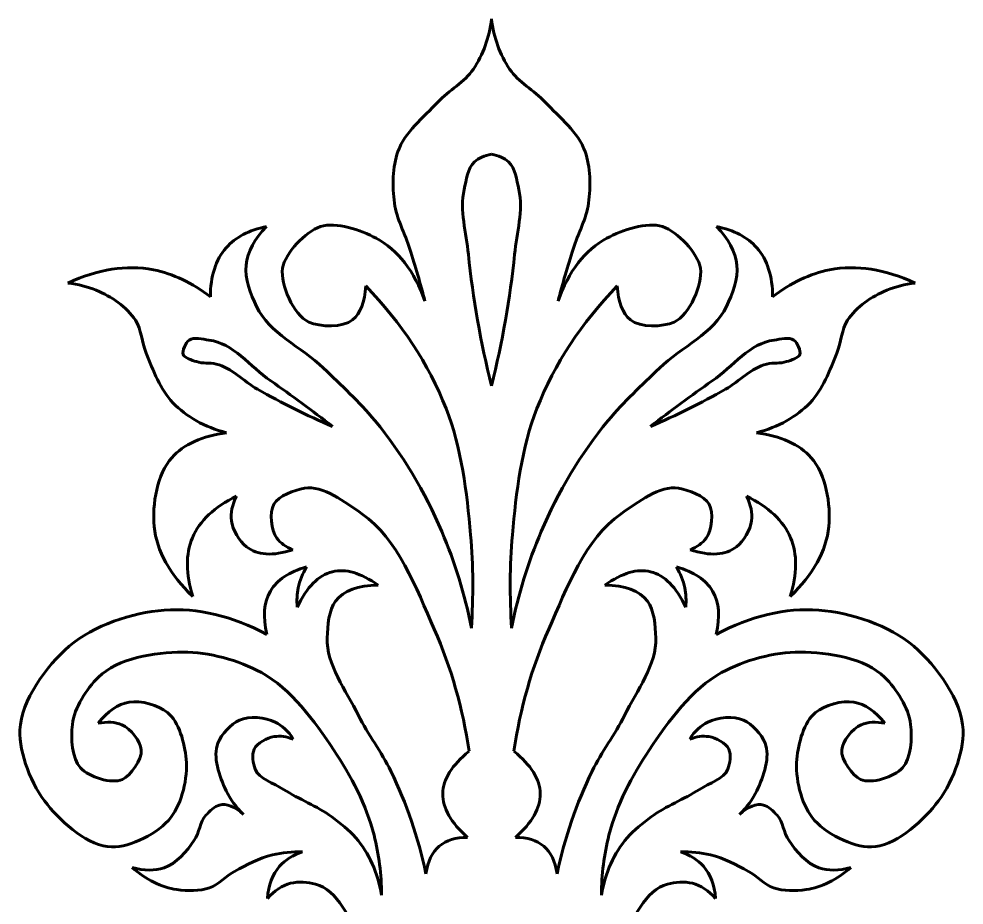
# Model space of a CAD drawing. Header units: millimetres. Extents: x -21 to 520, y 13 to 291.
# Drawn here: x 245.2 to 339.2, y 165.4 to 253.4 of the extents above; entities that cross this region are included whole.
import ezdxf

# ---------------------------------------------------------------- set-up
doc = ezdxf.new("R2010")
doc.units = ezdxf.units.MM
doc.linetypes.add('K5LT32770', pattern=[0])

msp = doc.modelspace()

# ---------------------------------------------------------------- linework, layer by layer
at = {"color": 30, "linetype": 'K5LT32770', "lineweight": 60, "true_color": 0xff8000}
for points, knots in [([(285.59, 225.388), (285.13, 227.128), (284.63, 228.856), (284.091, 230.572), (283.609, 232.106), (282.762, 233.581), (282.551, 235.144), (282.325, 236.806), (282.353, 238.724), (282.899, 240.262), (283.571, 242.158), (285.424, 243.657), (286.874, 245.181), (287.978, 246.342), (289.526, 247.169), (290.402, 248.461), (291.366, 249.882), (291.967, 251.543), (292.205, 253.445)], [0, 0, 0, 0, 1, 1, 1, 2, 2, 2, 3, 3, 3, 4, 4, 4, 5, 5, 5, 6, 6, 6, 6]), ([(298.819, 225.388), (299.279, 227.128), (299.779, 228.856), (300.318, 230.572), (300.8, 232.106), (301.647, 233.581), (301.858, 235.144), (302.084, 236.806), (302.056, 238.724), (301.51, 240.262), (300.838, 242.158), (298.985, 243.657), (297.535, 245.181), (296.431, 246.342), (294.883, 247.169), (294.007, 248.461), (293.043, 249.882), (292.442, 251.543), (292.205, 253.445)], [0, 0, 0, 0, 1, 1, 1, 2, 2, 2, 3, 3, 3, 4, 4, 4, 5, 5, 5, 6, 6, 6, 6]), ([(292.205, 216.993), (291.124, 221.305), (290.36, 225.656), (289.912, 230.044), (289.694, 232.182), (289.008, 234.429), (289.483, 236.484), (289.699, 237.419), (289.836, 238.628), (290.513, 239.232), (290.943, 239.615), (291.507, 239.872), (292.205, 240.005)], [0, 0, 0, 0, 1, 1, 1, 2, 2, 2, 3, 3, 3, 4, 4, 4, 4]), ([(292.205, 216.993), (293.285, 221.305), (294.049, 225.656), (294.497, 230.044), (294.715, 232.182), (295.401, 234.429), (294.926, 236.484), (294.71, 237.419), (294.573, 238.628), (293.896, 239.232), (293.466, 239.615), (292.902, 239.872), (292.205, 240.005)], [0, 0, 0, 0, 1, 1, 1, 2, 2, 2, 3, 3, 3, 4, 4, 4, 4]), ([(279.69, 226.903), (279.605, 225.292), (279.17, 224.165), (278.385, 223.525), (277.441, 222.754), (275.143, 222.806), (274.037, 223.317), (272.527, 224.016), (271.163, 227.041), (271.428, 228.659), (271.678, 230.183), (273.657, 232.295), (275.197, 232.8), (276.755, 233.311), (279.185, 232.489), (280.745, 231.641), (282.923, 230.456), (284.538, 228.372), (285.59, 225.388)], [0, 0, 0, 0, 1, 1, 1, 2, 2, 2, 3, 3, 3, 4, 4, 4, 5, 5, 5, 6, 6, 6, 6]), ([(304.719, 226.903), (304.804, 225.292), (305.239, 224.165), (306.024, 223.525), (306.968, 222.754), (309.266, 222.806), (310.372, 223.317), (311.882, 224.016), (313.246, 227.041), (312.981, 228.659), (312.731, 230.183), (310.752, 232.295), (309.212, 232.8), (307.654, 233.311), (305.224, 232.489), (303.664, 231.641), (301.486, 230.456), (299.871, 228.372), (298.819, 225.388)], [0, 0, 0, 0, 1, 1, 1, 2, 2, 2, 3, 3, 3, 4, 4, 4, 5, 5, 5, 6, 6, 6, 6]), ([(264.247, 225.815), (264.246, 227.886), (264.77, 229.515), (265.82, 230.701), (266.748, 231.751), (268.087, 232.455), (269.837, 232.813)], [0, 0, 0, 0, 1, 1, 1, 2, 2, 2, 2]), ([(269.837, 232.813), (268.631, 231.599), (267.949, 230.321), (267.791, 228.979), (267.637, 227.665), (268.264, 226.096), (268.835, 224.855), (270.047, 222.217), (273.334, 220.843), (275.493, 218.743), (277.239, 217.045), (279.067, 215.39), (280.611, 213.525), (283.334, 210.238), (285.592, 206.413), (287.27, 202.494), (288.575, 199.444), (289.552, 196.247), (290.201, 192.904)], [0, 0, 0, 0, 1, 1, 1, 2, 2, 2, 3, 3, 3, 4, 4, 4, 5, 5, 5, 6, 6, 6, 6]), ([(314.572, 232.813), (315.778, 231.599), (316.46, 230.321), (316.618, 228.979), (316.772, 227.665), (316.145, 226.096), (315.574, 224.855), (314.362, 222.217), (311.075, 220.843), (308.916, 218.743), (307.17, 217.045), (305.342, 215.39), (303.798, 213.525), (301.075, 210.238), (298.817, 206.413), (297.139, 202.494), (295.834, 199.444), (294.857, 196.247), (294.208, 192.904)], [0, 0, 0, 0, 1, 1, 1, 2, 2, 2, 3, 3, 3, 4, 4, 4, 5, 5, 5, 6, 6, 6, 6]), ([(320.162, 225.815), (320.163, 227.886), (319.639, 229.515), (318.589, 230.701), (317.661, 231.751), (316.322, 232.455), (314.572, 232.813)], [0, 0, 0, 0, 1, 1, 1, 2, 2, 2, 2]), ([(250.085, 227.182), (253.054, 228.588), (255.884, 229.03), (258.574, 228.507), (260.539, 228.125), (262.43, 227.228), (264.247, 225.815)], [0, 0, 0, 0, 1, 1, 1, 2, 2, 2, 2]), ([(334.324, 227.182), (331.355, 228.588), (328.525, 229.03), (325.835, 228.507), (323.87, 228.125), (321.979, 227.228), (320.162, 225.815)], [0, 0, 0, 0, 1, 1, 1, 2, 2, 2, 2]), ([(265.861, 212.316), (263.655, 212.891), (261.875, 213.885), (260.52, 215.297), (259.28, 216.59), (258.567, 218.503), (257.87, 220.225), (257.44, 221.285), (257.38, 222.568), (256.793, 223.496), (255.958, 224.818), (254.379, 225.859), (252.901, 226.478), (252.025, 226.844), (251.087, 227.079), (250.085, 227.182)], [0, 0, 0, 0, 1, 1, 1, 2, 2, 2, 3, 3, 3, 4, 4, 4, 5, 5, 5, 5]), ([(290.201, 192.904), (290.412, 196.012), (290.387, 199.097), (290.125, 202.158), (289.763, 206.397), (289.212, 210.837), (287.68, 214.739), (285.941, 219.17), (283.278, 223.225), (279.69, 226.903)], [0, 0, 0, 0, 1, 1, 1, 2, 2, 2, 3, 3, 3, 3]), ([(294.208, 192.904), (293.997, 196.012), (294.022, 199.097), (294.284, 202.158), (294.646, 206.397), (295.197, 210.837), (296.729, 214.739), (298.468, 219.17), (301.131, 223.225), (304.719, 226.903)], [0, 0, 0, 0, 1, 1, 1, 2, 2, 2, 3, 3, 3, 3]), ([(318.548, 212.316), (320.754, 212.891), (322.534, 213.885), (323.889, 215.297), (325.129, 216.59), (325.842, 218.503), (326.539, 220.225), (326.969, 221.285), (327.029, 222.568), (327.616, 223.496), (328.451, 224.818), (330.03, 225.859), (331.508, 226.478), (332.384, 226.844), (333.322, 227.079), (334.324, 227.182)], [0, 0, 0, 0, 1, 1, 1, 2, 2, 2, 3, 3, 3, 4, 4, 4, 5, 5, 5, 5]), ([(276.39, 212.943), (274.382, 214.509), (272.335, 216.019), (270.249, 217.474), (268.238, 218.877), (266.475, 221.244), (264.107, 221.529), (263.474, 221.605), (262.57, 221.868), (262.139, 221.529), (261.8, 221.262), (261.41, 220.458), (261.543, 220.098), (261.672, 219.751), (262.393, 219.544), (262.855, 219.382), (263.468, 219.168), (264.193, 219.3), (264.823, 219.144), (266.352, 218.764), (267.541, 217.43), (268.937, 216.64), (271.348, 215.274), (273.833, 214.042), (276.39, 212.943)], [0, 0, 0, 0, 1, 1, 1, 2, 2, 2, 3, 3, 3, 4, 4, 4, 5, 5, 5, 6, 6, 6, 7, 7, 7, 8, 8, 8, 8]), ([(308.019, 212.943), (310.027, 214.509), (312.074, 216.019), (314.16, 217.474), (316.171, 218.877), (317.934, 221.244), (320.302, 221.529), (320.935, 221.605), (321.839, 221.868), (322.27, 221.529), (322.609, 221.262), (322.999, 220.458), (322.866, 220.098), (322.737, 219.751), (322.016, 219.544), (321.554, 219.382), (320.941, 219.168), (320.216, 219.3), (319.586, 219.144), (318.057, 218.764), (316.868, 217.43), (315.472, 216.64), (313.061, 215.274), (310.576, 214.042), (308.019, 212.943)], [0, 0, 0, 0, 1, 1, 1, 2, 2, 2, 3, 3, 3, 4, 4, 4, 5, 5, 5, 6, 6, 6, 7, 7, 7, 8, 8, 8, 8]), ([(262.507, 196.043), (260.197, 198.229), (258.913, 200.548), (258.656, 202.999), (258.429, 205.173), (258.973, 208.259), (260.396, 209.832), (261.607, 211.171), (263.429, 211.999), (265.861, 212.316)], [0, 0, 0, 0, 1, 1, 1, 2, 2, 2, 3, 3, 3, 3]), ([(321.902, 196.043), (324.212, 198.229), (325.496, 200.548), (325.753, 202.999), (325.98, 205.173), (325.436, 208.259), (324.013, 209.832), (322.802, 211.171), (320.98, 211.999), (318.548, 212.316)], [0, 0, 0, 0, 1, 1, 1, 2, 2, 2, 3, 3, 3, 3]), ([(289.978, 180.673), (289.344, 184.943), (288.19, 188.981), (286.516, 192.788), (284.716, 196.882), (282.895, 201.805), (279.311, 204.266), (277.658, 205.401), (275.463, 207.127), (273.597, 206.8), (272.575, 206.622), (271.018, 206.045), (270.565, 205.21), (270.117, 204.383), (270.245, 202.662), (270.864, 201.831), (271.221, 201.352), (271.751, 200.971), (272.454, 200.689)], [0, 0, 0, 0, 1, 1, 1, 2, 2, 2, 3, 3, 3, 4, 4, 4, 5, 5, 5, 6, 6, 6, 6]), ([(294.431, 180.673), (295.065, 184.943), (296.219, 188.981), (297.893, 192.788), (299.693, 196.882), (301.514, 201.805), (305.098, 204.266), (306.751, 205.401), (308.946, 207.127), (310.812, 206.8), (311.834, 206.622), (313.391, 206.045), (313.844, 205.21), (314.292, 204.383), (314.164, 202.662), (313.545, 201.831), (313.188, 201.352), (312.658, 200.971), (311.955, 200.689)], [0, 0, 0, 0, 1, 1, 1, 2, 2, 2, 3, 3, 3, 4, 4, 4, 5, 5, 5, 6, 6, 6, 6]), ([(266.839, 206.005), (264.635, 204.95), (263.177, 203.575), (262.466, 201.881), (261.775, 200.236), (261.789, 198.29), (262.507, 196.043)], [0, 0, 0, 0, 1, 1, 1, 2, 2, 2, 2]), ([(272.454, 200.689), (270.446, 200.035), (268.905, 200.135), (267.832, 200.987), (267.141, 201.536), (266.459, 202.648), (266.342, 203.571), (266.244, 204.339), (266.41, 205.151), (266.839, 206.005)], [0, 0, 0, 0, 1, 1, 1, 2, 2, 2, 3, 3, 3, 3]), ([(311.955, 200.689), (313.963, 200.035), (315.504, 200.135), (316.577, 200.987), (317.268, 201.536), (317.95, 202.648), (318.067, 203.571), (318.165, 204.339), (317.999, 205.151), (317.57, 206.005)], [0, 0, 0, 0, 1, 1, 1, 2, 2, 2, 3, 3, 3, 3]), ([(317.57, 206.005), (319.774, 204.95), (321.232, 203.575), (321.943, 201.881), (322.634, 200.236), (322.62, 198.29), (321.902, 196.043)], [0, 0, 0, 0, 1, 1, 1, 2, 2, 2, 2]), ([(269.874, 192.27), (269.444, 194.031), (269.559, 195.471), (270.219, 196.589), (270.877, 197.703), (272.075, 198.499), (273.814, 198.976)], [0, 0, 0, 0, 1, 1, 1, 2, 2, 2, 2]), ([(273.814, 198.976), (273.409, 198.316), (273.133, 197.627), (272.985, 196.91), (272.855, 196.285), (272.823, 195.638), (272.889, 194.969)], [0, 0, 0, 0, 1, 1, 1, 2, 2, 2, 2]), ([(272.889, 194.969), (273.833, 196.991), (274.995, 198.171), (276.375, 198.508), (277.694, 198.83), (279.212, 198.384), (280.928, 197.17)], [0, 0, 0, 0, 1, 1, 1, 2, 2, 2, 2]), ([(311.52, 194.969), (310.576, 196.991), (309.414, 198.171), (308.034, 198.508), (306.715, 198.83), (305.197, 198.384), (303.481, 197.17)], [0, 0, 0, 0, 1, 1, 1, 2, 2, 2, 2]), ([(314.535, 192.27), (314.965, 194.031), (314.85, 195.471), (314.19, 196.589), (313.532, 197.703), (312.334, 198.499), (310.595, 198.976)], [0, 0, 0, 0, 1, 1, 1, 2, 2, 2, 2]), ([(310.595, 198.976), (311, 198.316), (311.276, 197.627), (311.424, 196.91), (311.554, 196.285), (311.586, 195.638), (311.52, 194.969)], [0, 0, 0, 0, 1, 1, 1, 2, 2, 2, 2]), ([(280.928, 197.17), (278.926, 197.154), (277.514, 196.624), (276.693, 195.578), (276.014, 194.715), (275.91, 193.13), (275.865, 191.934), (275.763, 189.276), (277.734, 186.701), (278.97, 184.232), (279.926, 182.324), (281.267, 180.599), (282.2, 178.684), (283.764, 175.473), (284.923, 172.077), (285.678, 168.497)], [0, 0, 0, 0, 1, 1, 1, 2, 2, 2, 3, 3, 3, 4, 4, 4, 5, 5, 5, 5]), ([(303.481, 197.17), (305.483, 197.154), (306.895, 196.624), (307.716, 195.578), (308.395, 194.715), (308.499, 193.13), (308.544, 191.934), (308.646, 189.276), (306.676, 186.701), (305.439, 184.232), (304.483, 182.324), (303.142, 180.599), (302.209, 178.684), (300.645, 175.473), (299.486, 172.077), (298.731, 168.497)], [0, 0, 0, 0, 1, 1, 1, 2, 2, 2, 3, 3, 3, 4, 4, 4, 5, 5, 5, 5]), ([(253.078, 183.443), (254.027, 184.643), (255.059, 185.343), (256.175, 185.541), (257.348, 185.75), (259.047, 185.236), (259.971, 184.506), (261.141, 183.582), (261.686, 181.454), (261.834, 179.882), (262.012, 177.993), (261.433, 175.521), (260.316, 174.085), (259.088, 172.507), (256.32, 171.117), (254.415, 171.152), (252.204, 171.192), (249.545, 173.472), (248.031, 175.362), (246.467, 177.315), (245.203, 180.399), (245.305, 182.781), (245.43, 185.689), (247.901, 189.121), (250.205, 191.097), (252.62, 193.167), (256.445, 194.457), (259.66, 194.686), (262.997, 194.923), (266.401, 194.118), (269.874, 192.27)], [0, 0, 0, 0, 1, 1, 1, 2, 2, 2, 3, 3, 3, 4, 4, 4, 5, 5, 5, 6, 6, 6, 7, 7, 7, 8, 8, 8, 9, 9, 9, 10, 10, 10, 10]), ([(331.331, 183.443), (330.382, 184.643), (329.35, 185.343), (328.234, 185.541), (327.061, 185.75), (325.362, 185.236), (324.438, 184.506), (323.268, 183.582), (322.723, 181.454), (322.575, 179.882), (322.397, 177.993), (322.976, 175.521), (324.093, 174.085), (325.321, 172.507), (328.089, 171.117), (329.994, 171.152), (332.205, 171.192), (334.864, 173.472), (336.378, 175.362), (337.942, 177.315), (339.206, 180.399), (339.104, 182.781), (338.979, 185.689), (336.508, 189.121), (334.204, 191.097), (331.789, 193.167), (327.964, 194.457), (324.749, 194.686), (321.412, 194.923), (318.008, 194.118), (314.535, 192.27)], [0, 0, 0, 0, 1, 1, 1, 2, 2, 2, 3, 3, 3, 4, 4, 4, 5, 5, 5, 6, 6, 6, 7, 7, 7, 8, 8, 8, 9, 9, 9, 10, 10, 10, 10]), ([(281.271, 166.374), (281.259, 168.429), (281.009, 170.415), (280.522, 172.332), (279.764, 175.318), (278.228, 178.223), (276.519, 180.786), (274.596, 183.672), (272.288, 186.861), (269.325, 188.476), (267.05, 189.715), (264.098, 190.532), (261.503, 190.517), (258.69, 190.501), (255.044, 189.919), (253.106, 188.015), (251.922, 186.852), (250.727, 184.996), (250.518, 183.328), (250.347, 181.961), (250.48, 179.925), (251.324, 179.015), (252.155, 178.118), (254.442, 177.363), (255.493, 177.865), (256.338, 178.268), (257.443, 179.844), (257.372, 180.788), (257.307, 181.65), (256.316, 182.905), (255.436, 183.3), (254.78, 183.593), (253.966, 183.614), (253.078, 183.443)], [0, 0, 0, 0, 1, 1, 1, 2, 2, 2, 3, 3, 3, 4, 4, 4, 5, 5, 5, 6, 6, 6, 7, 7, 7, 8, 8, 8, 9, 9, 9, 10, 10, 10, 11, 11, 11, 11]), ([(303.138, 166.374), (303.15, 168.429), (303.4, 170.415), (303.887, 172.332), (304.645, 175.318), (306.181, 178.223), (307.89, 180.786), (309.813, 183.672), (312.121, 186.861), (315.084, 188.476), (317.359, 189.715), (320.311, 190.532), (322.906, 190.517), (325.719, 190.501), (329.365, 189.919), (331.303, 188.015), (332.487, 186.852), (333.682, 184.996), (333.891, 183.328), (334.062, 181.961), (333.929, 179.925), (333.085, 179.015), (332.254, 178.118), (329.967, 177.363), (328.916, 177.865), (328.071, 178.268), (326.966, 179.844), (327.037, 180.788), (327.102, 181.65), (328.093, 182.905), (328.973, 183.3), (329.629, 183.593), (330.443, 183.614), (331.331, 183.443)], [0, 0, 0, 0, 1, 1, 1, 2, 2, 2, 3, 3, 3, 4, 4, 4, 5, 5, 5, 6, 6, 6, 7, 7, 7, 8, 8, 8, 9, 9, 9, 10, 10, 10, 11, 11, 11, 11]), ([(267.529, 174.384), (266.804, 175.106), (266.233, 175.893), (265.815, 176.745), (265.128, 178.148), (264.447, 180.149), (265.002, 181.479), (265.364, 182.344), (266.269, 183.382), (267.132, 183.759), (268.118, 184.191), (269.694, 184.065), (270.69, 183.557), (271.384, 183.202), (271.998, 182.677), (272.495, 181.85)], [0, 0, 0, 0, 1, 1, 1, 2, 2, 2, 3, 3, 3, 4, 4, 4, 5, 5, 5, 5]), ([(316.88, 174.384), (317.605, 175.106), (318.176, 175.893), (318.594, 176.745), (319.281, 178.148), (319.962, 180.149), (319.407, 181.479), (319.045, 182.344), (318.14, 183.382), (317.277, 183.759), (316.291, 184.191), (314.715, 184.065), (313.719, 183.557), (313.025, 183.202), (312.411, 182.677), (311.914, 181.85)], [0, 0, 0, 0, 1, 1, 1, 2, 2, 2, 3, 3, 3, 4, 4, 4, 5, 5, 5, 5]), ([(272.495, 181.85), (271.818, 182.13), (271.182, 182.218), (270.588, 182.113), (269.862, 181.985), (268.876, 181.481), (268.594, 180.867), (268.354, 180.345), (268.479, 179.435), (268.701, 178.873), (269.083, 177.902), (270.553, 177.507), (271.514, 176.878), (273.056, 175.87), (274.851, 175.237), (276.321, 174.137), (277.159, 173.509), (278.034, 172.85), (278.707, 172.071), (280.04, 170.528), (280.894, 168.629), (281.271, 166.374)], [0, 0, 0, 0, 1, 1, 1, 2, 2, 2, 3, 3, 3, 4, 4, 4, 5, 5, 5, 6, 6, 6, 7, 7, 7, 7]), ([(311.914, 181.85), (312.591, 182.13), (313.227, 182.218), (313.821, 182.113), (314.547, 181.985), (315.533, 181.481), (315.815, 180.867), (316.055, 180.345), (315.93, 179.435), (315.708, 178.873), (315.326, 177.902), (313.856, 177.507), (312.895, 176.878), (311.353, 175.87), (309.558, 175.237), (308.088, 174.137), (307.25, 173.509), (306.375, 172.85), (305.702, 172.071), (304.369, 170.528), (303.515, 168.629), (303.138, 166.374)], [0, 0, 0, 0, 1, 1, 1, 2, 2, 2, 3, 3, 3, 4, 4, 4, 5, 5, 5, 6, 6, 6, 7, 7, 7, 7]), ([(289.834, 172.104), (288.157, 173.567), (287.333, 175.015), (287.361, 176.446), (287.389, 177.871), (288.262, 179.28), (289.978, 180.673)], [0, 0, 0, 0, 1, 1, 1, 2, 2, 2, 2]), ([(294.575, 172.104), (296.252, 173.567), (297.076, 175.015), (297.048, 176.446), (297.02, 177.871), (296.147, 179.28), (294.431, 180.673)], [0, 0, 0, 0, 1, 1, 1, 2, 2, 2, 2]), ([(256.472, 169.112), (257.651, 168.784), (258.71, 168.774), (259.647, 169.082), (260.843, 169.474), (261.9, 170.714), (262.644, 171.812), (263.147, 172.555), (263.204, 173.641), (263.802, 174.298), (264.169, 174.7), (264.666, 175.187), (265.142, 175.311), (265.868, 175.5), (266.659, 175.187), (267.529, 174.384)], [0, 0, 0, 0, 1, 1, 1, 2, 2, 2, 3, 3, 3, 4, 4, 4, 5, 5, 5, 5]), ([(327.937, 169.112), (326.758, 168.784), (325.699, 168.774), (324.762, 169.082), (323.566, 169.474), (322.509, 170.714), (321.765, 171.812), (321.262, 172.555), (321.205, 173.641), (320.607, 174.298), (320.24, 174.7), (319.743, 175.187), (319.267, 175.311), (318.541, 175.5), (317.75, 175.187), (316.88, 174.384)], [0, 0, 0, 0, 1, 1, 1, 2, 2, 2, 3, 3, 3, 4, 4, 4, 5, 5, 5, 5]), ([(285.678, 168.497), (285.856, 169.726), (286.302, 170.641), (287.016, 171.241), (287.706, 171.822), (288.645, 172.109), (289.834, 172.104)], [0, 0, 0, 0, 1, 1, 1, 2, 2, 2, 2]), ([(298.731, 168.497), (298.553, 169.726), (298.107, 170.641), (297.393, 171.241), (296.703, 171.822), (295.764, 172.109), (294.575, 172.104)], [0, 0, 0, 0, 1, 1, 1, 2, 2, 2, 2]), ([(273.416, 170.655), (272.384, 170.683), (271.385, 170.584), (270.419, 170.358), (269.101, 170.05), (267.842, 169.389), (266.65, 168.726), (265.785, 168.245), (265.065, 167.403), (264.157, 167.094), (263.17, 166.757), (261.958, 166.763), (260.923, 166.916), (259.337, 167.15), (257.854, 167.882), (256.472, 169.112)], [0, 0, 0, 0, 1, 1, 1, 2, 2, 2, 3, 3, 3, 4, 4, 4, 5, 5, 5, 5]), ([(269.915, 166.043), (270.008, 167.363), (270.413, 168.425), (271.131, 169.23), (271.698, 169.866), (272.459, 170.34), (273.416, 170.655)], [0, 0, 0, 0, 1, 1, 1, 2, 2, 2, 2]), ([(310.993, 170.655), (312.025, 170.683), (313.024, 170.584), (313.99, 170.358), (315.308, 170.05), (316.567, 169.389), (317.759, 168.726), (318.624, 168.245), (319.344, 167.403), (320.252, 167.094), (321.239, 166.757), (322.451, 166.763), (323.486, 166.916), (325.072, 167.15), (326.555, 167.882), (327.937, 169.112)], [0, 0, 0, 0, 1, 1, 1, 2, 2, 2, 3, 3, 3, 4, 4, 4, 5, 5, 5, 5]), ([(314.494, 166.043), (314.401, 167.363), (313.996, 168.425), (313.278, 169.23), (312.711, 169.866), (311.95, 170.34), (310.993, 170.655)], [0, 0, 0, 0, 1, 1, 1, 2, 2, 2, 2]), ([(272.972, 145.164), (275.39, 147.201), (277.12, 149.503), (278.163, 152.07), (279.344, 154.977), (280.088, 158.951), (279.06, 161.813), (278.311, 163.898), (276.838, 166.907), (274.701, 167.453), (273.958, 167.643), (272.986, 167.737), (272.223, 167.539), (271.377, 167.319), (270.607, 166.82), (269.915, 166.043)], [0, 0, 0, 0, 1, 1, 1, 2, 2, 2, 3, 3, 3, 4, 4, 4, 5, 5, 5, 5]), ([(311.437, 145.164), (309.019, 147.201), (307.289, 149.503), (306.246, 152.07), (305.065, 154.977), (304.321, 158.951), (305.349, 161.813), (306.098, 163.898), (307.571, 166.907), (309.708, 167.453), (310.451, 167.643), (311.423, 167.737), (312.186, 167.539), (313.032, 167.319), (313.802, 166.82), (314.494, 166.043)], [0, 0, 0, 0, 1, 1, 1, 2, 2, 2, 3, 3, 3, 4, 4, 4, 5, 5, 5, 5])]:
    msp.add_open_spline(points, degree=3, knots=knots, dxfattribs=at)

doc.saveas('drawing.dxf')
